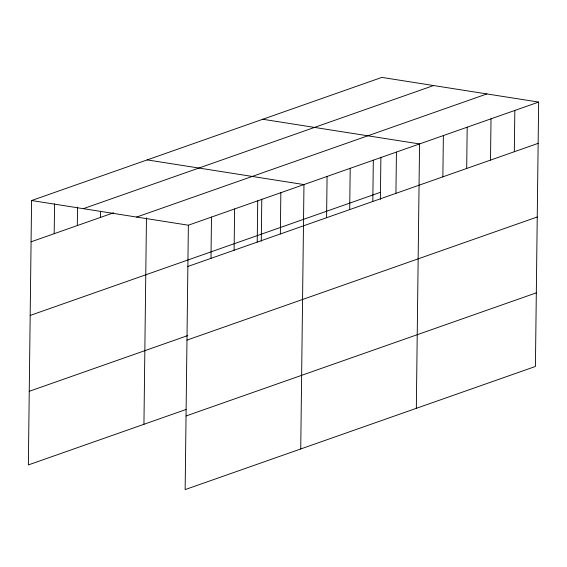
<?xml version="1.0" encoding="UTF-8"?>
<svg xmlns="http://www.w3.org/2000/svg" width="567" height="567" viewBox="0 0 567 567"><rect width="100%" height="100%" fill="white"/><g stroke="black" fill="none" stroke-linecap="round" stroke-linejoin="round"><path stroke-width="0.85" d="M538.65 102.074L188.372 225.205L185.147 489.597L535.418 366.466L538.65 102.074L381.853 77.403L31.582 200.534L28.35 464.926L186.047 409.487M54.191 233.682L54.56 203.822M77.31 225.56L77.537 207.111M100.43 217.43L100.508 211.285M143.94 424.293L146.463 217.834M210.988 258.361L211.491 217.076M234.107 250.231L234.61 208.954M257.227 242.109L257.73 200.824M261.274 241.23L261.784 199.109M280.346 233.98L280.849 192.702M300.737 448.965L303.969 184.573L147.172 159.901M326.578 217.728L327.081 176.443M349.697 209.599L350.2 168.321M372.817 201.469L373.32 160.192M380.365 199.364L380.882 157.25M395.936 193.347L396.439 152.069M416.327 408.332L419.559 143.94L262.762 119.268M442.87 176.847L443.373 135.57M466.691 168.477L467.194 127.192M490.512 160.1L491.015 118.822M514.326 151.729L514.829 110.445M83.321 208.677L433.599 85.546M31.079 241.811L113.641 212.788M136.633 217.062L486.911 93.931M30.179 315.436L380.45 192.305M187.868 266.483L538.147 143.352M29.25 391.301L187.776 335.572M186.968 340.115L537.247 216.984M186.047 415.972L536.318 292.841M31.582 200.534L188.372 225.205"/></g></svg>
